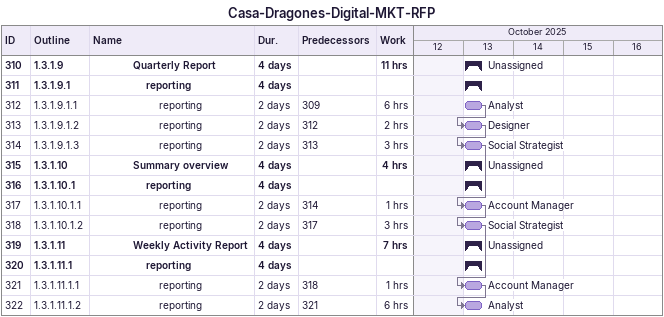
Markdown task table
Casa-Dragones-Digital-MKT-RFP

| ID | WBS | Task | Duration | Start | Finish | Predecessors | Resources | Work (h) |
|---|---|---|---|---|---|---|---|---|
| 310 | 1.3.1.9 | **Quarterly Report** | 4d | 2025-10-13 | 2025-10-13 |  | Unassigned | 11 |
| 311 | 1.3.1.9.1 | **reporting** | 4d | 2025-10-13 | 2025-10-13 |  |  |  |
| 312 | 1.3.1.9.1.1 | reporting | 2d | 2025-10-13 | 2025-10-13 | 309 | Analyst | 6 |
| 313 | 1.3.1.9.1.2 | reporting | 2d | 2025-10-13 | 2025-10-13 | 312 | Designer | 2 |
| 314 | 1.3.1.9.1.3 | reporting | 2d | 2025-10-13 | 2025-10-13 | 313 | Social Strategist | 3 |
| 315 | 1.3.1.10 | **Summary overview** | 4d | 2025-10-13 | 2025-10-13 |  | Unassigned | 4 |
| 316 | 1.3.1.10.1 | **reporting** | 4d | 2025-10-13 | 2025-10-13 |  |  |  |
| 317 | 1.3.1.10.1.1 | reporting | 2d | 2025-10-13 | 2025-10-13 | 314 | Account Manager | 1 |
| 318 | 1.3.1.10.1.2 | reporting | 2d | 2025-10-13 | 2025-10-13 | 317 | Social Strategist | 3 |
| 319 | 1.3.1.11 | **Weekly Activity Report** | 4d | 2025-10-13 | 2025-10-13 |  | Unassigned | 7 |
| 320 | 1.3.1.11.1 | **reporting** | 4d | 2025-10-13 | 2025-10-13 |  |  |  |
| 321 | 1.3.1.11.1.1 | reporting | 2d | 2025-10-13 | 2025-10-13 | 318 | Account Manager | 1 |
| 322 | 1.3.1.11.1.2 | reporting | 2d | 2025-10-13 | 2025-10-13 | 321 | Analyst | 6 |
